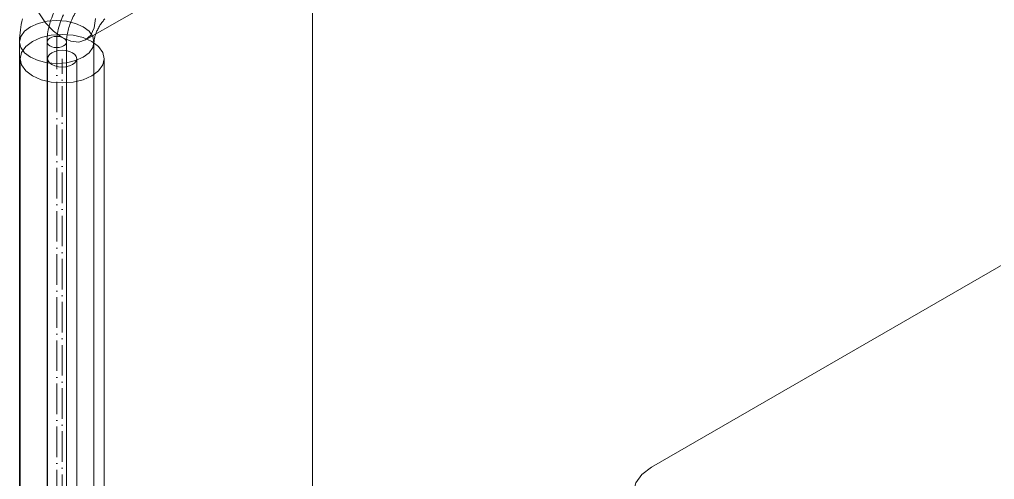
# Model space of a CAD drawing. Header units: millimetres. Extents: x -88595 to 880822, y -1054509 to -148035.
# Drawn here: x 413134.8 to 413453.5, y -310347.9 to -310197.5 of the extents above; entities that cross this region are included whole.
import ezdxf

# ---------------------------------------------------------------- set-up
doc = ezdxf.new("R2010")
doc.units = ezdxf.units.MM
doc.linetypes.add('$12$ADSK_Осевая', pattern=[14, 10, -2, 0, -2])
doc.linetypes.add('$13$ADSK_Осевая', pattern=[14, 10, -2, 0, -2])
for name, color, linetype, lineweight in [('Изоляция', 7, 'Continuous', 18), ('Оборудование', 7, 'Continuous', 18), ('Трубопровод', 7, 'Continuous', 18), ('Трубопроводы', 7, 'Continuous', 18)]:
    doc.layers.add(name, color=color, linetype=linetype, lineweight=lineweight)

# ---------------------------------------------------------------- blocks, each defined once
blk = doc.blocks.new('$0$ADSK_МедьПайка_Отвод-гнутая труба - Отвод _гнутая труба_-V9-В_ОВ3_4')
at = {"layer": 'Трубопроводы', "color": 190, "true_color": 0x8000ff}
for points in [[(19764.71, 11966, 0), (19764.17, 11965.68, 0), (19763.64, 11965.33, 0), (19763.11, 11964.97, 0), (19762.59, 11964.58, 0), (19762.07, 11964.17, 0), (19761.56, 11963.75, 0), (19761.06, 11963.31, 0), (19760.57, 11962.85, 0), (19760.09, 11962.37, 0), (19759.62, 11961.88, 0), (19759.15, 11961.37, 0), (19758.7, 11960.85, 0), (19758.25, 11960.32, 0), (19757.82, 11959.77, 0), (19757.4, 11959.21, 0), (19756.99, 11958.63, 0), (19756.6, 11958.05, 0), (19756.21, 11957.45, 0), (19755.84, 11956.85, 0), (19755.49, 11956.24, 0), (19755.14, 11955.62, 0), (19754.82, 11954.99, 0), (19754.51, 11954.36, 0), (19754.21, 11953.72, 0), (19753.93, 11953.07, 0), (19753.67, 11952.43, 0), (19753.42, 11951.78, 0), (19753.19, 11951.12, 0), (19752.98, 11950.47, 0), (19752.78, 11949.81, 0), (19752.61, 11949.15, 0), (19752.45, 11948.5, 0), (19752.31, 11947.84, 0), (19752.19, 11947.19, 0), (19752.09, 11946.54, 0), (19752.02, 11945.9, 0), (19751.96, 11945.25, 0), (19751.92, 11944.62, 0), (19751.9, 11943.98, 0), (19751.9, 11943.81, 0)], [(19766.3, 11960.66, 0), (19765.72, 11961.09, 0), (19765.18, 11961.66, 0), (19764.71, 11962.34, 0), (19764.36, 11963.08, 0), (19764.13, 11963.84, 0), (19764.06, 11964.55, 0), (19764.13, 11965.18, 0), (19764.36, 11965.67, 0), (19764.71, 11966, 0), (19765.18, 11966.15, 0), (19765.72, 11966.09, 0), (19766.3, 11965.85, 0)], [(19766.3, 11965.85, 0), (19766.88, 11965.42, 0), (19767.42, 11964.85, 0), (19767.89, 11964.17, 0), (19768.25, 11963.43, 0), (19768.47, 11962.67, 0), (19768.55, 11961.96, 0), (19768.47, 11961.33, 0), (19768.25, 11960.84, 0), (19767.89, 11960.51, 0), (19767.42, 11960.36, 0), (19766.88, 11960.42, 0), (19766.3, 11960.66, 0)], [(19767.89, 11960.51, 0), (19767.53, 11960.29, 0), (19767.17, 11960.06, 0), (19766.81, 11959.81, 0), (19766.44, 11959.53, 0), (19766.07, 11959.24, 0), (19765.7, 11958.94, 0), (19765.34, 11958.61, 0), (19764.97, 11958.27, 0), (19764.61, 11957.91, 0), (19764.25, 11957.54, 0), (19763.89, 11957.15, 0), (19763.54, 11956.74, 0), (19763.19, 11956.33, 0), (19762.86, 11955.9, 0), (19762.53, 11955.46, 0), (19762.2, 11955.01, 0), (19761.89, 11954.54, 0), (19761.59, 11954.07, 0), (19761.29, 11953.6, 0), (19761.01, 11953.11, 0), (19760.74, 11952.62, 0), (19760.48, 11952.12, 0), (19760.24, 11951.62, 0), (19760, 11951.12, 0), (19759.78, 11950.61, 0), (19759.58, 11950.1, 0), (19759.38, 11949.6, 0), (19759.21, 11949.09, 0), (19759.04, 11948.59, 0), (19758.9, 11948.09, 0), (19758.76, 11947.59, 0), (19758.65, 11947.1, 0), (19758.54, 11946.62, 0), (19758.46, 11946.14, 0), (19758.39, 11945.68, 0), (19758.33, 11945.22, 0), (19758.29, 11944.78, 0), (19758.26, 11944.34, 0), (19758.25, 11943.92, 0), (19758.25, 11943.81, 0)], [(19752.83, 11942.52, 0), (19752.33, 11942.9, 0), (19752.01, 11943.34, 0), (19751.9, 11943.81, 0), (19752.01, 11944.29, 0), (19752.33, 11944.73, 0), (19752.83, 11945.11, 0), (19753.49, 11945.4, 0), (19754.25, 11945.58, 0), (19755.08, 11945.65, 0), (19755.9, 11945.58, 0), (19756.66, 11945.4, 0), (19757.32, 11945.11, 0)], [(19757.32, 11945.11, 0), (19757.83, 11944.73, 0), (19758.14, 11944.29, 0), (19758.25, 11943.81, 0), (19758.14, 11943.34, 0), (19757.83, 11942.9, 0), (19757.32, 11942.52, 0), (19756.66, 11942.22, 0), (19755.9, 11942.04, 0), (19755.08, 11941.98, 0), (19754.25, 11942.04, 0), (19753.49, 11942.22, 0), (19752.83, 11942.52, 0)]]:
    blk.add_polyline3d(points, dxfattribs=at)
blk = doc.blocks.new('$0$ADSK_Наружный блок кондиционера сплит-системы1 - AS24TL5HRA-A-4475077-В_ОВ3_4')
at = {"layer": 'Оборудование'}
for p, q in [((-4604.29, 3622.97), (-4770.46, 3527.03)), ((-4032.74, 2861.18), (-4032.74, 3304.54))]:
    blk.add_line(p, q, dxfattribs=at)
blk.add_polyline3d([(-4770.46, 3527.03, 0), (-4773.64, 3524.64, 0), (-4775.63, 3521.86, 0), (-4776.32, 3518.87, 0), (-4775.63, 3515.88, 0), (-4773.64, 3513.1, 0), (-4770.46, 3510.7, 0)], dxfattribs=at)

msp = doc.modelspace()

# ---------------------------------------------------------------- linework, layer by layer
at = {"layer": 'Изоляция', "color": 134, "true_color": 0x00a6a6}
msp.add_line((413156.45, -310204.13), (413443.39, -310038.47), dxfattribs=at)
at = {"layer": 'Изоляция', "color": 190, "true_color": 0x8000ff}
for p, q in [((413134.82, -310204.83), (413134.82, -310425.2)), ((413159.17, -310425.2), (413159.17, -310204.83))]:
    msp.add_line(p, q, dxfattribs=at)
at = {"layer": 'Изоляция'}
for p, q in [((413135.02, -310210.27), (413135.02, -310454.91)), ((413162.54, -310454.91), (413162.54, -310210.27))]:
    msp.add_line(p, q, dxfattribs=at)
at = {"layer": 'Изоляция', "color": 134, "true_color": 0x00a6a6}
for points in [[(413137.92, -310184.57, 0), (413138.29, -310188.03, 0), (413139.38, -310191.68, 0), (413141.1, -310195.27, 0), (413143.35, -310198.56, 0), (413145.97, -310201.32, 0), (413148.78, -310203.37, 0)], [(413148.78, -310203.37, 0), (413151.59, -310204.57, 0), (413154.21, -310204.83, 0), (413156.45, -310204.13, 0), (413158.18, -310202.53, 0), (413159.26, -310200.13, 0), (413159.63, -310197.1, 0)]]:
    msp.add_polyline3d(points, dxfattribs=at)
at = {"layer": 'Изоляция', "color": 190, "true_color": 0x8000ff}
for points in [[(413135.81, -310197.27, 0), (413135.59, -310198.16, 0), (413135.4, -310199.06, 0), (413135.24, -310199.96, 0), (413135.1, -310200.87, 0), (413134.99, -310201.79, 0), (413134.91, -310202.71, 0), (413134.85, -310203.64, 0), (413134.83, -310204.57, 0), (413134.82, -310204.83, 0)], [(413155.61, -310199.86, 0), (413153.09, -310198.74, 0), (413150.15, -310198.04, 0), (413147, -310197.8, 0), (413143.85, -310198.04, 0), (413140.91, -310198.74, 0), (413138.39, -310199.86, 0)], [(413138.39, -310199.86, 0), (413140.91, -310198.74, 0), (413143.85, -310198.04, 0), (413147, -310197.8, 0), (413150.15, -310198.04, 0), (413153.09, -310198.74, 0), (413155.61, -310199.86, 0)], [(413162.73, -310197.26, 0), (413162.53, -310197.48, 0), (413162.32, -310197.72, 0), (413162.12, -310197.97, 0), (413161.92, -310198.22, 0), (413161.71, -310198.49, 0), (413161.51, -310198.77, 0), (413161.32, -310199.06, 0), (413161.13, -310199.36, 0), (413160.95, -310199.66, 0), (413160.77, -310199.96, 0), (413160.6, -310200.27, 0), (413160.43, -310200.58, 0), (413160.28, -310200.9, 0), (413160.14, -310201.21, 0), (413160, -310201.52, 0), (413159.88, -310201.83, 0), (413159.76, -310202.13, 0), (413159.66, -310202.43, 0), (413159.56, -310202.71, 0), (413159.48, -310202.99, 0), (413159.41, -310203.26, 0), (413159.35, -310203.52, 0), (413159.3, -310203.76, 0), (413159.26, -310203.98, 0), (413159.22, -310204.19, 0), (413159.2, -310204.37, 0), (413159.19, -310204.54, 0), (413159.18, -310204.68, 0), (413159.17, -310204.8, 0), (413159.17, -310204.83, 0)], [(413138.39, -310199.86, 0), (413136.46, -310201.31, 0), (413135.24, -310203.01, 0), (413134.82, -310204.83, 0), (413135.24, -310206.65, 0), (413136.46, -310208.34, 0), (413138.39, -310209.8, 0)], [(413138.39, -310209.8, 0), (413136.46, -310208.34, 0), (413135.24, -310206.65, 0), (413134.82, -310204.83, 0), (413135.24, -310203.01, 0), (413136.46, -310201.31, 0), (413138.39, -310199.86, 0)], [(413155.61, -310209.8, 0), (413157.54, -310208.34, 0), (413158.76, -310206.65, 0), (413159.17, -310204.83, 0), (413158.76, -310203.01, 0), (413157.54, -310201.31, 0), (413155.61, -310199.86, 0)], [(413155.61, -310199.86, 0), (413157.54, -310201.31, 0), (413158.76, -310203.01, 0), (413159.17, -310204.83, 0), (413158.76, -310206.65, 0), (413157.54, -310208.34, 0), (413155.61, -310209.8, 0)], [(413138.39, -310209.8, 0), (413140.91, -310210.91, 0), (413143.85, -310211.62, 0), (413147, -310211.86, 0), (413150.15, -310211.62, 0), (413153.09, -310210.91, 0), (413155.61, -310209.8, 0)], [(413155.61, -310209.8, 0), (413153.09, -310210.91, 0), (413150.15, -310211.62, 0), (413147, -310211.86, 0), (413143.85, -310211.62, 0), (413140.91, -310210.91, 0), (413138.39, -310209.8, 0)]]:
    msp.add_polyline3d(points, dxfattribs=at)
at = {"layer": 'Изоляция'}
for points in [[(413158.51, -310204.65, 0), (413155.66, -310203.39, 0), (413152.34, -310202.6, 0), (413148.78, -310202.33, 0), (413145.22, -310202.6, 0), (413141.9, -310203.39, 0), (413139.05, -310204.65, 0)], [(413139.05, -310204.65, 0), (413136.86, -310206.3, 0), (413135.49, -310208.21, 0), (413135.02, -310210.27, 0), (413135.49, -310212.33, 0), (413136.86, -310214.24, 0), (413139.05, -310215.89, 0)], [(413158.51, -310215.89, 0), (413160.69, -310214.24, 0), (413162.07, -310212.33, 0), (413162.54, -310210.27, 0), (413162.07, -310208.21, 0), (413160.69, -310206.3, 0), (413158.51, -310204.65, 0)], [(413139.05, -310215.89, 0), (413141.9, -310217.15, 0), (413145.22, -310217.94, 0), (413148.78, -310218.21, 0), (413152.34, -310217.94, 0), (413155.66, -310217.15, 0), (413158.51, -310215.89, 0)]]:
    msp.add_polyline3d(points, dxfattribs=at)
at = {"layer": 'Трубопровод', "color": 190, "true_color": 0x8000ff}
for p, q in [((413143.82, -310204.83), (413143.82, -310425.2)), ((413150.17, -310425.2), (413150.17, -310204.83))]:
    msp.add_line(p, q, dxfattribs=at)
at = {"layer": 'Трубопровод', "color": 190, "linetype": '$12$ADSK_Осевая', "true_color": 0x8000ff}
msp.add_line((413147, -310425.2), (413147, -310204.83), dxfattribs=at)
msp.add_line((413147, -310425.2), (413147, -310204.83), dxfattribs=at)
at = {"layer": 'Трубопровод'}
for p, q in [((413144.02, -310210.27), (413144.02, -310454.91)), ((413153.54, -310454.91), (413153.54, -310210.27))]:
    msp.add_line(p, q, dxfattribs=at)
at = {"layer": 'Трубопровод', "linetype": '$12$ADSK_Осевая'}
msp.add_line((413148.78, -310454.91), (413148.78, -310210.27), dxfattribs=at)
msp.add_line((413148.78, -310454.91), (413148.78, -310210.27), dxfattribs=at)
at = {"layer": 'Трубопровод', "color": 190, "true_color": 0x8000ff}
for points in [[(413144.75, -310203.53, 0), (413144.25, -310203.91, 0), (413143.93, -310204.35, 0), (413143.82, -310204.83, 0), (413143.93, -310205.3, 0), (413144.25, -310205.74, 0), (413144.75, -310206.12, 0)], [(413149.24, -310203.53, 0), (413148.59, -310203.24, 0), (413147.82, -310203.06, 0), (413147, -310202.99, 0), (413146.18, -310203.06, 0), (413145.41, -310203.24, 0), (413144.75, -310203.53, 0)], [(413149.24, -310206.12, 0), (413149.75, -310205.74, 0), (413150.07, -310205.3, 0), (413150.17, -310204.83, 0), (413150.07, -310204.35, 0), (413149.75, -310203.91, 0), (413149.24, -310203.53, 0)], [(413144.75, -310206.12, 0), (413145.41, -310206.41, 0), (413146.18, -310206.6, 0), (413147, -310206.66, 0), (413147.82, -310206.6, 0), (413148.59, -310206.41, 0), (413149.24, -310206.12, 0)]]:
    msp.add_polyline3d(points, dxfattribs=at)
at = {"layer": 'Трубопровод'}
for points in [[(413145.41, -310208.33, 0), (413144.66, -310208.9, 0), (413144.18, -310209.56, 0), (413144.02, -310210.27, 0), (413144.18, -310210.98, 0), (413144.66, -310211.64, 0), (413145.41, -310212.21, 0)], [(413152.14, -310208.33, 0), (413151.16, -310207.89, 0), (413150.01, -310207.62, 0), (413148.78, -310207.52, 0), (413147.55, -310207.62, 0), (413146.4, -310207.89, 0), (413145.41, -310208.33, 0)], [(413152.14, -310212.21, 0), (413152.9, -310211.64, 0), (413153.38, -310210.98, 0), (413153.54, -310210.27, 0), (413153.38, -310209.56, 0), (413152.9, -310208.9, 0), (413152.14, -310208.33, 0)], [(413145.41, -310212.21, 0), (413146.4, -310212.65, 0), (413147.55, -310212.92, 0), (413148.78, -310213.02, 0), (413150.01, -310212.92, 0), (413151.16, -310212.65, 0), (413152.14, -310212.21, 0)]]:
    msp.add_polyline3d(points, dxfattribs=at)
at = {"layer": 'Трубопроводы', "color": 190, "linetype": '$13$ADSK_Осевая', "true_color": 0x8000ff}
msp.add_ellipse((413158.23, -310198.35), major_axis=(7.94, 13.75), ratio=0.57735, start_param=0.785398, end_param=2.356194, dxfattribs=at)

# ---------------------------------------------------------------- block references
at = {"layer": 'Оборудование'}
for p in [(417263.35, -313380.95), (418111.87, -313870.85)]:
    msp.add_blockref('$0$ADSK_Наружный блок кондиционера сплит-системы1 - AS24TL5HRA-A-4475077-В_ОВ3_4', p, dxfattribs=at)
at = {"layer": 'Трубопроводы', "color": 190, "true_color": 0x8000ff}
msp.add_blockref('$0$ADSK_МедьПайка_Отвод-гнутая труба - Отвод _гнутая труба_-V9-В_ОВ3_4', (393391.92, -322148.64), dxfattribs=at)

doc.saveas('drawing.dxf')
